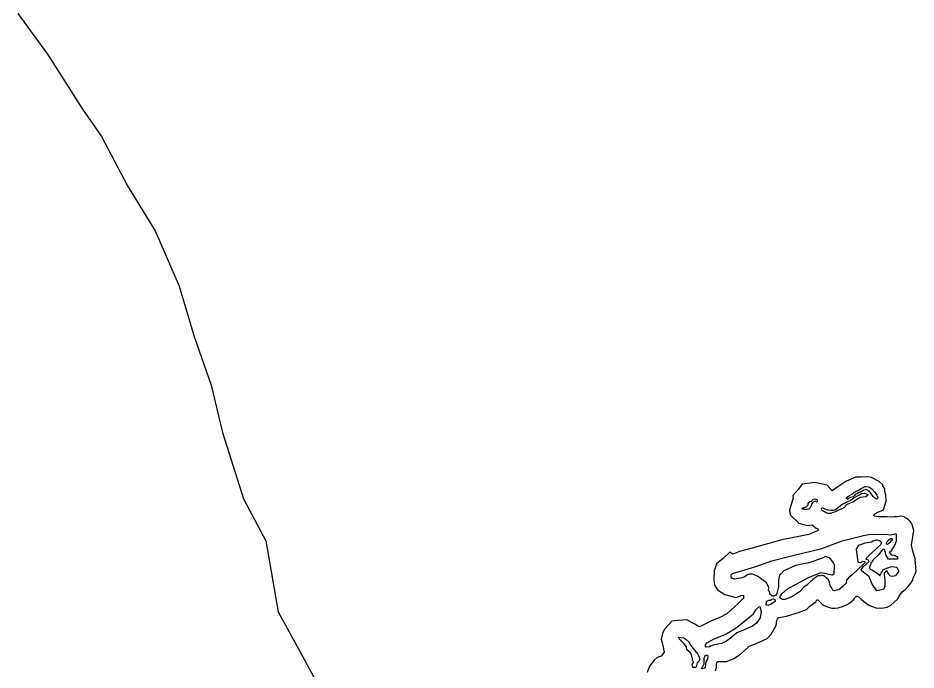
# Model space of a CAD drawing. Header units: metres. Extents: x 273377 to 358923, y 1974345 to 2116525.
# Drawn here: x 277290 to 279814, y 2057063 to 2058897 of the extents above; entities that cross this region are included whole.
import ezdxf

# ---------------------------------------------------------------- set-up
doc = ezdxf.new("R2010")
doc.units = ezdxf.units.M
doc.header["$MEASUREMENT"] = 0
doc.layers.add('DISTRICT BOUNDRY', color=86, linetype='Continuous')
doc.layers.add('MANGROOVE BUFFER ZONE', color=120, linetype='Continuous')

msp = doc.modelspace()

# ---------------------------------------------------------------- linework, layer by layer
at = {"layer": 'DISTRICT BOUNDRY'}
msp.add_polyline3d([(277290, 2058909.3, 0), (277372.9, 2058794.5, 0), (277471.1, 2058640.1, 0), (277524.7, 2058563.5, 0), (277597.5, 2058424.4, 0), (277676.5, 2058296.8, 0), (277743.1, 2058142.4, 0), (277785.5, 2058000.7, 0), (277832.9, 2057864.1, 0), (277865.1, 2057731.4, 0), (277924.2, 2057545.1, 0), (277986.7, 2057426.4, 0), (278021.8, 2057227.3, 0), (278084.3, 2057112.5, 0), (278175.9, 2056943, 0)], dxfattribs=at)
at = {"layer": 'MANGROOVE BUFFER ZONE', "flags": 128}
msp.add_lwpolyline([(279251, 2057061.2), (279253.1, 2057070.4), (279253.5, 2057079.4), (279254, 2057085), (279256.8, 2057087.5), (279267.2, 2057087.8), (279282.2, 2057087.3), (279290.6, 2057090.8), (279302.4, 2057096.3), (279321.3, 2057108), (279338.5, 2057124.2), (279345.1, 2057130.1), (279358.5, 2057135.1), (279373.2, 2057141.7), (279395.6, 2057152.3), (279407.4, 2057164.7), (279420.9, 2057188.4), (279422.7, 2057203), (279424.8, 2057206.9), (279427.3, 2057209.8), (279429.7, 2057210.8), (279450.2, 2057215.2), (279486.4, 2057226.1), (279506.5, 2057233.6), (279515.3, 2057243.1), (279532.9, 2057255.3), (279535.8, 2057260.8), (279536.8, 2057261.1), (279538.6, 2057260.5), (279544.7, 2057254), (279550.5, 2057248.8), (279554.3, 2057246.2), (279567.7, 2057240.5), (279577.5, 2057237.6), (279586.8, 2057236.9), (279595.5, 2057238.7), (279607.1, 2057242.1), (279618.6, 2057246.7), (279625.7, 2057250.5), (279629.4, 2057252.9), (279633.3, 2057256.1), (279638.8, 2057260.9), (279642.4, 2057266), (279645.4, 2057269.2), (279649.2, 2057272.3), (279652, 2057269.8), (279659.9, 2057262.8), (279670.8, 2057253.5), (279682, 2057246), (279688.7, 2057242.6), (279701.6, 2057238.4), (279718.1, 2057237.7), (279732.7, 2057240.6), (279743.7, 2057246.1), (279762.5, 2057262.9), (279766.7, 2057270.9), (279774.1, 2057282.4), (279785.4, 2057291.9), (279791.2, 2057297.6), (279797.1, 2057303.7), (279802.2, 2057311.5), (279805.1, 2057318.2), (279806.1, 2057321.6), (279814.2, 2057340.4), (279811.7, 2057376), (279804.1, 2057401.6), (279801.5, 2057414.5), (279808.1, 2057455.8), (279804.3, 2057469.2), (279801.4, 2057476.6), (279796.4, 2057482), (279793.4, 2057485.4), (279786.7, 2057490.4), (279779.8, 2057494), (279773.3, 2057495.6), (279760.6, 2057494.4), (279753.1, 2057493.7), (279745.3, 2057493.5), (279732.8, 2057493.7), (279723.5, 2057493.7), (279709.1, 2057494.4), (279697.8, 2057496), (279695.9, 2057497.7), (279696.4, 2057500.9), (279698, 2057502.7), (279707, 2057507.1), (279722.9, 2057514.1), (279730.5, 2057538), (279728.9, 2057555.2), (279726.6, 2057565), (279726.1, 2057572.5), (279721.3, 2057580.9), (279720.7, 2057584.5), (279710.2, 2057593.9), (279689.3, 2057604.6), (279678.6, 2057606.9), (279660.4, 2057605.4), (279643.9, 2057605.4), (279616.9, 2057593.1), (279594.5, 2057578.6), (279578.9, 2057567.7), (279564.8, 2057582.9), (279529.6, 2057590.7), (279493.8, 2057585.9), (279482.9, 2057571.2), (279468.2, 2057554), (279468.9, 2057547.7), (279458.7, 2057513.3), (279460.2, 2057499.7), (279484.9, 2057476.5), (279491.6, 2057474.7), (279509.9, 2057469.7), (279515.2, 2057470.5), (279522.4, 2057471.4), (279526.7, 2057468.1), (279530.2, 2057465.3), (279533.5, 2057462.7), (279538.1, 2057460), (279539.4, 2057455.8), (279537.6, 2057454.9), (279533, 2057452.6), (279512.5, 2057444.6), (279470.5, 2057436), (279436.6, 2057429.2), (279350, 2057404.7), (279317.7, 2057396.7), (279299, 2057389.6), (279291.1, 2057395.1), (279272.7, 2057378.3), (279253.8, 2057362.4), (279246.9, 2057342.4), (279245.5, 2057317.2), (279247.8, 2057302.1), (279255.9, 2057288.8), (279277, 2057275.8), (279307.8, 2057267.5), (279323, 2057273.2), (279329.1, 2057273.9), (279329, 2057269.5), (279328.9, 2057264.6), (279325, 2057260.7), (279314.2, 2057250.9), (279282.1, 2057221.5), (279260.8, 2057210.2), (279241.4, 2057202.4), (279224, 2057194.1), (279205.3, 2057185.2), (279200.2, 2057187.9), (279194.4, 2057191.1), (279185.4, 2057195.9), (279169.7, 2057204.4), (279158.9, 2057203.6), (279143.8, 2057202.4), (279128, 2057201.2), (279120.2, 2057192.6), (279107.3, 2057178.4), (279101.5, 2057166.1), (279098.3, 2057150), (279100.4, 2057139.5), (279103.9, 2057129.1), (279104.9, 2057122.3), (279106.2, 2057113.7), (279102.4, 2057108.7), (279097.8, 2057102.6), (279086.7, 2057098.4), (279078.1, 2057091.4), (279064.8, 2057074), (279058.6, 2057056.9)], dxfattribs=at)
for points in [[(279620, 2057544.7), (279618.8, 2057545.8), (279619.1, 2057547.8), (279620, 2057549.9), (279626.8, 2057553.8), (279633.5, 2057557.8), (279638.8, 2057561.8), (279644.8, 2057564.9), (279652.7, 2057569), (279660.3, 2057573.4), (279669.6, 2057578.4), (279671.8, 2057579.2), (279673.9, 2057579.8), (279680.6, 2057578.5), (279684, 2057576.5), (279689.7, 2057572.4), (279698.4, 2057563.9), (279704.2, 2057555.3), (279706.1, 2057551.2), (279706.6, 2057548.7), (279706.9, 2057547.1), (279706.1, 2057545.5), (279703.7, 2057543.8), (279697.5, 2057548), (279694, 2057551.1), (279691.8, 2057554), (279685.9, 2057561.8), (279683.5, 2057564.3), (279679.4, 2057567.5), (279677, 2057569.3), (279673.9, 2057570.8), (279667.9, 2057569), (279664.8, 2057567.2), (279659.9, 2057564.7), (279654.6, 2057562.3), (279650.1, 2057559.7), (279642.8, 2057556.7), (279640.9, 2057554.1), (279637.1, 2057550.6), (279633.6, 2057549.4), (279630.5, 2057548.6), (279625.9, 2057546.3), (279623.5, 2057545.2), (279622.6, 2057543.8), (279622.2, 2057543)], [(279550.5, 2057511.5), (279549.1, 2057513.1), (279548.3, 2057514.8), (279548.3, 2057516.6), (279549.6, 2057519), (279552.6, 2057519.2), (279558.2, 2057517), (279562.3, 2057515), (279567.4, 2057513.8), (279575.5, 2057512.7), (279582, 2057512.8), (279584.9, 2057513.5), (279587.6, 2057515.2), (279596.9, 2057522), (279605.9, 2057528.4), (279621.1, 2057536), (279628.8, 2057540.3), (279635.7, 2057544.4), (279639.5, 2057547.3), (279649.4, 2057553.2), (279655.7, 2057556.4), (279658.3, 2057558.2), (279660.7, 2057559.5), (279669, 2057560.4), (279673.8, 2057559.2), (279678.6, 2057556.6), (279678.9, 2057554.8), (279673.4, 2057550.6), (279657.1, 2057548.3), (279650.4, 2057544.3), (279644.7, 2057540.6), (279638.9, 2057536.3), (279629.1, 2057532.7), (279618.2, 2057527.6), (279615.8, 2057523.9), (279610.9, 2057519.8), (279607.8, 2057517.7), (279596.7, 2057513.2), (279584.9, 2057506.9), (279578.6, 2057505.1), (279574.4, 2057503.6), (279569.1, 2057503.5), (279566.2, 2057503.5), (279561.8, 2057505.3), (279558.6, 2057507.3), (279553.4, 2057510.5)], [(279494.6, 2057515.4), (279494, 2057518.9), (279495.7, 2057519.6), (279498.5, 2057519.6), (279504.7, 2057522), (279507.1, 2057522.8), (279508.4, 2057524.7), (279510.3, 2057527.1), (279511, 2057528.5), (279511.5, 2057531.9), (279513, 2057534.5), (279515.9, 2057536.8), (279519.5, 2057538.5), (279522, 2057540.2), (279523.5, 2057541.9), (279524.8, 2057543.7), (279532.8, 2057544.6), (279536.4, 2057541.7), (279536.6, 2057539.7), (279536.5, 2057536.8), (279535.4, 2057535.4), (279532.6, 2057536.9), (279528.7, 2057537), (279525.4, 2057535.7), (279523.3, 2057533.6), (279521.3, 2057530.5), (279519.8, 2057526.4), (279518.8, 2057522.8), (279516.6, 2057519.6), (279512.6, 2057515.7), (279508.6, 2057514.4), (279499.5, 2057514.9)], [(279295.9, 2057321.7), (279294.9, 2057326.2), (279295, 2057330.8), (279298.2, 2057335), (279342.3, 2057347.8), (279363.5, 2057354.9), (279408.6, 2057370.3), (279468, 2057385.6), (279549.6, 2057405), (279606.7, 2057426.9), (279666.5, 2057441.5), (279682, 2057444.5), (279728.3, 2057445), (279735.3, 2057444.3), (279742.1, 2057443.9), (279747.6, 2057444.3), (279754.8, 2057446.8), (279758, 2057446.7), (279758, 2057443.8), (279758.4, 2057425.7), (279754.1, 2057413.7), (279748.3, 2057405.4), (279742, 2057396.2), (279738.3, 2057394.7), (279744.7, 2057387.6), (279751.5, 2057385.9), (279757.6, 2057384.4), (279760.4, 2057382.5), (279761.9, 2057379.5), (279762.2, 2057375.4), (279754, 2057374.8), (279741.9, 2057374.7), (279737.1, 2057374.7), (279733.8, 2057380), (279730.2, 2057385.5), (279729.1, 2057389.6), (279727.5, 2057395.6), (279725.7, 2057402.2), (279723.2, 2057402.2), (279720.7, 2057402.2), (279718.3, 2057399.2), (279714.7, 2057394.4), (279709.6, 2057387.8), (279693.7, 2057373.5), (279687.5, 2057363.6), (279686.1, 2057360), (279684.2, 2057355.1), (279683.8, 2057350.4), (279685.7, 2057346.9), (279689.6, 2057344.7), (279702.6, 2057337.4), (279708.4, 2057333.1), (279712.4, 2057328.7), (279717.3, 2057337.5), (279719.8, 2057341.8), (279722.3, 2057346.2), (279727.6, 2057347.6), (279735.2, 2057350.3), (279745.3, 2057354.1), (279759.9, 2057352.5), (279765.3, 2057341.9), (279765, 2057340), (279760.7, 2057334.2), (279756.2, 2057327.9), (279753.2, 2057327.4), (279747.3, 2057326.3), (279740.9, 2057328.3), (279736.7, 2057334.6), (279731.7, 2057342.2), (279728.6, 2057339.6), (279724.3, 2057336.2), (279725.1, 2057330.8), (279727, 2057317.2), (279726.6, 2057297.6), (279723.2, 2057290.7), (279716.3, 2057289), (279709.2, 2057287.4), (279704.4, 2057286.3), (279700.2, 2057292.1), (279690.7, 2057305), (279682.8, 2057325.8), (279676, 2057330.9), (279662, 2057341.4), (279659.9, 2057344.8), (279661.8, 2057347.8), (279665.3, 2057353.1), (279682.8, 2057368.3), (279680.9, 2057372.5), (279675.5, 2057373.8), (279674.5, 2057375.5), (279675.6, 2057379.5), (279680.3, 2057384.1), (279689.2, 2057391.6), (279704.1, 2057405.8), (279716.3, 2057417.4), (279717.6, 2057420.2), (279717.1, 2057421.8), (279716.7, 2057423.5), (279714.6, 2057425), (279713.2, 2057426.1), (279710.8, 2057426.9), (279705.5, 2057428.6), (279702, 2057428.6), (279699.3, 2057427.5), (279694, 2057425.4), (279688.7, 2057423.3), (279670.2, 2057420.2), (279663.2, 2057417.7), (279657.6, 2057415.8), (279652.3, 2057413.2), (279648.9, 2057409.2), (279646.1, 2057402.4), (279651, 2057367.9), (279656.4, 2057366), (279657.3, 2057366.2), (279662, 2057367.3), (279665.5, 2057369.3), (279669.9, 2057368.3), (279670.6, 2057367.2), (279670.4, 2057366.1), (279670, 2057364.4), (279667.2, 2057361.8), (279651.2, 2057347.2), (279634.6, 2057330.9), (279624.5, 2057322.7), (279618.4, 2057316.5), (279618.3, 2057307.7), (279608.8, 2057298.7), (279597.1, 2057289.3), (279584.9, 2057285.7), (279580.1, 2057287.7), (279579, 2057289.9), (279576.2, 2057295.5), (279574.2, 2057297.3), (279573, 2057301.9), (279570.8, 2057310.2), (279568.2, 2057316.7), (279560.9, 2057323.5), (279558.6, 2057325.7), (279556.2, 2057327.9), (279552.5, 2057328.4), (279547.3, 2057329), (279545.1, 2057328.6), (279541.7, 2057328.2), (279537.9, 2057327.8), (279534.1, 2057325), (279524.2, 2057317.8), (279515.1, 2057309.5), (279507.2, 2057302.3), (279500.1, 2057297.7), (279486.9, 2057283.2), (279467.4, 2057270.1), (279445.1, 2057261.5), (279439.2, 2057261.9), (279434.2, 2057264.6), (279431.5, 2057268.2), (279433.7, 2057271.7), (279437.1, 2057277.3), (279452.7, 2057291.9), (279512.2, 2057323.6), (279546.5, 2057338.1), (279561.6, 2057334.9), (279568.5, 2057333.4), (279579.5, 2057331.1), (279584.1, 2057333.7), (279584.5, 2057340.9), (279584.9, 2057349.8), (279585.4, 2057359.6), (279581.9, 2057364.6), (279577.2, 2057371.1), (279572.2, 2057378.9), (279565.7, 2057381), (279559.8, 2057382.8), (279551.6, 2057378.4), (279513.2, 2057365), (279493.2, 2057360.9), (279475.9, 2057357.4), (279443.1, 2057342.3), (279430.8, 2057330.3), (279428, 2057316.3), (279428, 2057297), (279422.8, 2057278.3), (279420.3, 2057274), (279416.8, 2057271.6), (279414.2, 2057270.8), (279411.2, 2057270.9), (279410.3, 2057271.6), (279408.1, 2057273.2), (279403.3, 2057276.7), (279403.7, 2057281.2), (279399.8, 2057288), (279400.9, 2057296.5), (279393.8, 2057308.3), (279368.3, 2057327.3), (279354.2, 2057333.1), (279345.8, 2057333.2), (279342, 2057332.2), (279338.5, 2057329.7), (279332.8, 2057325.9), (279324.8, 2057322.2), (279315.1, 2057321), (279303.8, 2057319), (279298.2, 2057320.4)], [(279730.8, 2057418.4), (279730.8, 2057420.9), (279731.9, 2057422.7), (279733.5, 2057424.4), (279737.8, 2057429.5), (279742.3, 2057433.1), (279746.1, 2057433.3), (279747.2, 2057432.2), (279747.4, 2057431), (279747.1, 2057428.9), (279744.7, 2057426.6), (279742.9, 2057424.8), (279740.7, 2057422.4), (279738.7, 2057420.1), (279733.8, 2057416.3), (279731.8, 2057417)], [(279393.3, 2057246.1), (279393.9, 2057255.8), (279400.5, 2057259.7), (279404.7, 2057260.1), (279409.3, 2057262.4), (279412.6, 2057264), (279413.9, 2057263.3), (279418.2, 2057260.9), (279418.2, 2057256.2), (279407.5, 2057248.4), (279398.5, 2057245.3)], [(279224, 2057127.6), (279221.9, 2057132.1), (279226.7, 2057139.7), (279247.1, 2057151.3), (279277.9, 2057163.4), (279308.6, 2057181.7), (279337.6, 2057205.1), (279357.2, 2057221.1), (279364.4, 2057232.3), (279372.6, 2057241.3), (279375.5, 2057242), (279379, 2057228.1), (279376.1, 2057210), (279365.8, 2057194.9), (279354.5, 2057187.1), (279331.4, 2057176.6), (279310.9, 2057167.9), (279296.7, 2057156.2), (279281.6, 2057144.2), (279267.8, 2057137.8), (279257.4, 2057136.4), (279243.9, 2057133.1), (279238.1, 2057131.5), (279233.5, 2057128.6)], [(279184.9, 2057078), (279188.9, 2057086.3), (279186.2, 2057089.2), (279186, 2057096.1), (279181, 2057111.1), (279170.2, 2057119.8), (279168.9, 2057129), (279161.4, 2057138.1), (279148.9, 2057151.3), (279146.6, 2057155.4), (279161.6, 2057154.2), (279167.9, 2057149.4), (279176.8, 2057141.7), (279180.6, 2057133.6), (279200.1, 2057108.9), (279204.5, 2057100.9), (279205.3, 2057094), (279205.2, 2057089.9), (279204, 2057088.1), (279199.4, 2057083.2), (279196.7, 2057072.4), (279194.7, 2057070.8), (279187.3, 2057070.4)], [(279213.2, 2057071.1), (279214.6, 2057075.1), (279216.6, 2057077), (279218.5, 2057080.6), (279218.6, 2057084.7), (279219, 2057097.9), (279220.6, 2057101.4), (279222.3, 2057104.2), (279224.8, 2057105.6), (279228, 2057105.4), (279228.5, 2057104.3), (279229.4, 2057100.6), (279228.2, 2057093.8), (279223.7, 2057086.9), (279221.9, 2057071), (279221.4, 2057069.3), (279218.7, 2057068.3), (279212.2, 2057067)]]:
    msp.add_lwpolyline(points, close=True, dxfattribs=at)

doc.saveas('drawing.dxf')
